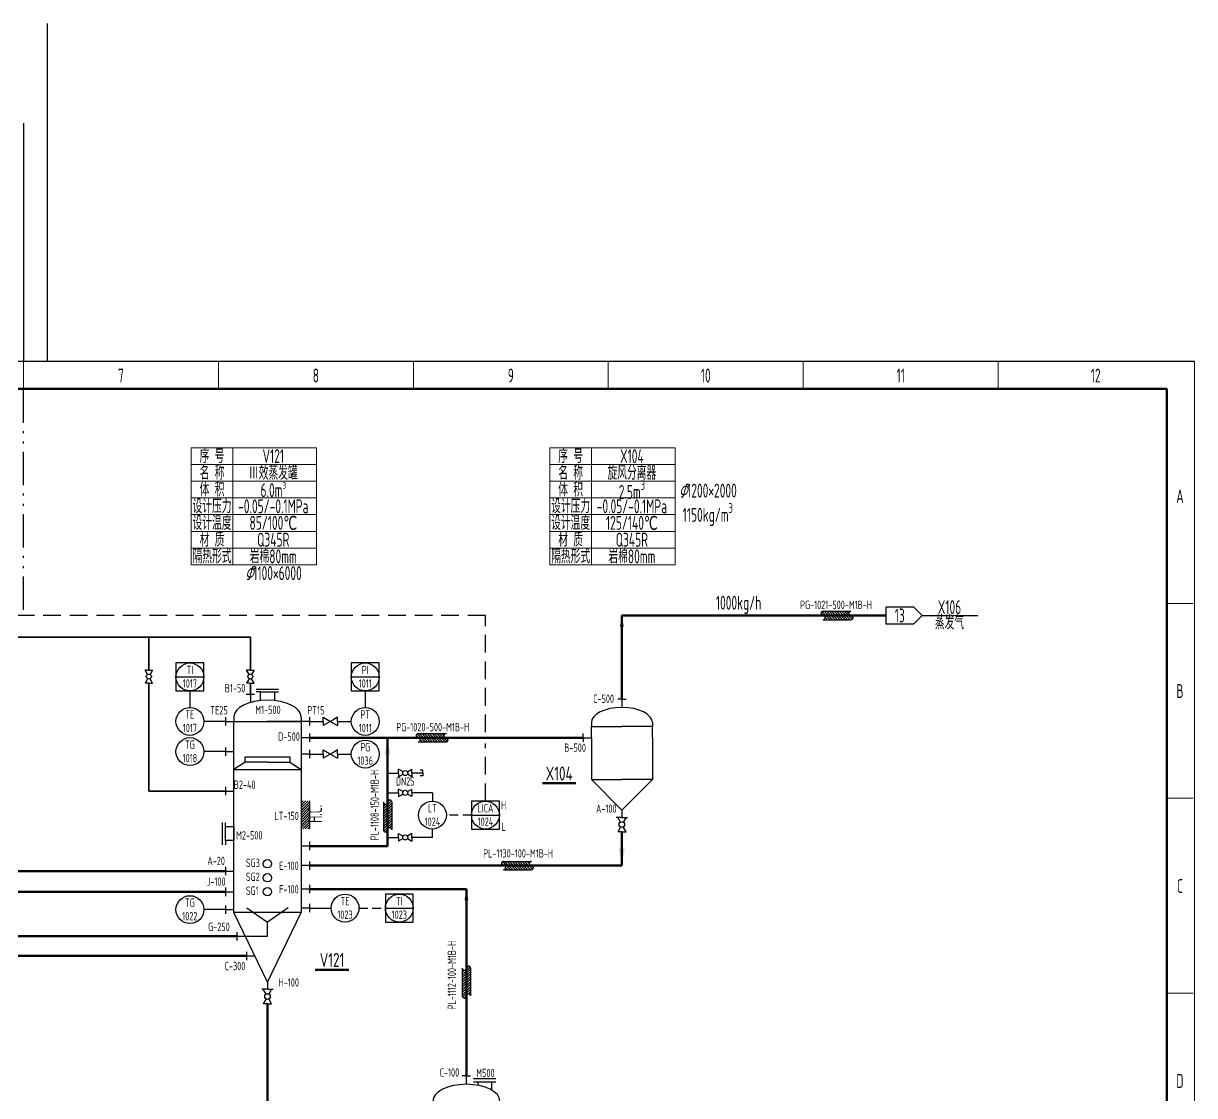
# Model space of a CAD drawing. Header units: millimetres. Extents: x 2658 to 4453, y -1069 to 608.
# Drawn here: x 3078.2 to 3498.7, y -617.2 to -232.2 of the extents above; entities that cross this region are included whole.
import ezdxf

# ---------------------------------------------------------------- set-up
doc = ezdxf.new("R2010")
doc.units = ezdxf.units.MM
doc.header["$MEASUREMENT"] = 0
for name, pattern in [('ACAD_ISO02W100', [11, 8, -3]), ('ACAD_ISO12W100', [22.4, 12, -3, 0.7, -3, 0.7, -3]), ('HIDDEN', [9.525, 6.35, -3.175]), ('HIDDEN2', [4.7625, 3.175, -1.5875])]:
    doc.linetypes.add(name, pattern=pattern)
for name, color, linetype, lineweight in [('0-图框', 7, 'Continuous', 15), ('1-主物流管线（粗）', 7, 'Continuous', 70), ('2-辅助物流（中）', 7, 'Continuous', 35), ('细实线', 7, 'Continuous', 18), ('虚线', 6, 'ACAD_ISO02W100', 18)]:
    doc.layers.add(name, color=color, linetype=linetype, lineweight=lineweight)
doc.styles.add('国标汉字', font='gbenor.shx', dxfattribs={"width": 0.7, "height": 5, "bigfont": 'gbcbig.shx'})

msp = doc.modelspace()

# ---------------------------------------------------------------- hatches: boundary and pattern name
h = msp.add_hatch()
h.set_pattern_fill('ANSI31', color=256, scale=0.2, angle=90)
h.set_pattern_definition([(135, (-2939.55145, -2398.1745), (-0.449012806, -0.449012806), [])])
h.paths.add_polyline_path([(3365.27, -443.34, 1), (3365.27, -444.84, -1), (3365.27, -446.34), (3375.27, -446.34, 1), (3375.27, -444.84, -1), (3375.27, -443.34)])
h = msp.add_hatch()
h.set_pattern_fill('ANSI31', color=256, scale=0.2, angle=90)
h.set_pattern_definition([(135, (-3084.92004, -2442.07496), (-0.449012806, -0.449012806), [])])
h.paths.add_polyline_path([(3219.9, -487.24, 1), (3219.9, -488.74, -1), (3219.9, -490.24), (3229.9, -490.24, 1), (3229.9, -488.74, -1), (3229.9, -487.24)])
h = msp.add_hatch()
h.set_pattern_fill('ANSI31', color=256, scale=0.2)
h.set_pattern_definition([(45, (-3338.7015, -2558.3287), (-0.449012806, 0.449012806), [])])
h.paths.add_polyline_path([(3180.88, -511.44), (3177.88, -511.44), (3177.88, -521.44), (3180.88, -521.44)])
h = msp.add_hatch()
h.set_pattern_fill('ANSI31', color=256, scale=0.2)
h.set_pattern_definition([(45, (1255.5482, 5793.0136), (-0.449012806, 0.449012806), [])])
h.paths.add_polyline_path([(3210.38, -511.8, 1), (3208.88, -511.8, -1), (3207.38, -511.8), (3207.38, -521.8, 1), (3208.88, -521.8, -1), (3210.38, -521.8)])
h = msp.add_hatch()
h.set_pattern_fill('ANSI31', color=256, scale=0.2, angle=90)
h.set_pattern_definition([(135, (-3054.27745, -2487.94814), (-0.449012806, -0.449012806), [])])
h.paths.add_polyline_path([(3250.54, -533.11, 1), (3250.54, -534.61, -1), (3250.54, -536.11), (3260.54, -536.11, 1), (3260.54, -534.61, -1), (3260.54, -533.11)])
h = msp.add_hatch()
h.set_pattern_fill('ANSI31', color=256, scale=0.2)
h.set_pattern_definition([(45, (1283.871, 5733.3662), (-0.449012806, 0.449012806), [])])
h.paths.add_polyline_path([(3238.7, -571.45, 1), (3237.2, -571.45, -1), (3235.7, -571.45), (3235.7, -581.45, 1), (3237.2, -581.45, -1), (3238.7, -581.45)])

# ---------------------------------------------------------------- linework, layer by layer
for p, q in [((3086.65, -232.24), (3086.65, -353.47)), ((3078.15, -268.01), (3078.15, -353.47)), ((2657.65, -353.47), (3498.65, -353.47)), ((2658.15, -353.47), (3458.15, -353.47)), ((3365.27, -443.34), (3375.27, -443.34)), ((3387.8, -444.84), (3386.29, -444.84)), ((3387.8, -441.84), (3387.8, -447.84)), ((3397.8, -441.84), (3387.8, -441.84)), ((3400.8, -444.84), (3397.8, -441.84)), ((3397.8, -447.84), (3400.8, -444.84)), ((3400.8, -444.84), (3420.79, -444.84)), ((3365.27, -446.34), (3375.27, -446.34)), ((3387.8, -447.84), (3397.8, -447.84)), ((3132.92, -461.88), (3132.92, -471.88)), ((3142.92, -461.88), (3132.92, -461.88)), ((3142.92, -471.88), (3142.92, -461.88)), ((3205.88, -461.88), (3195.88, -461.88)), ((3195.88, -461.88), (3195.88, -471.88)), ((3205.88, -471.88), (3205.88, -461.88)), ((3123.18, -464.41), (3121.83, -464.41)), ((3122.73, -465.97), (3121.83, -464.41)), ((3123.18, -464.41), (3124.53, -464.41)), ((3124.53, -464.41), (3123.63, -465.97)), ((3159.63, -464.41), (3158.28, -464.41)), ((3159.18, -465.97), (3158.28, -464.41)), ((3159.63, -464.41), (3160.98, -464.41)), ((3160.98, -464.41), (3160.08, -465.97)), ((3122.73, -467.53), (3121.83, -469.08)), ((3123.18, -469.08), (3121.83, -469.08)), ((3123.18, -469.08), (3124.53, -469.08)), ((3124.53, -469.08), (3123.63, -467.53)), ((3132.92, -466.88), (3142.92, -466.88)), ((3159.18, -467.53), (3158.28, -469.08)), ((3159.63, -469.08), (3158.28, -469.08)), ((3159.63, -469.08), (3160.98, -469.08)), ((3160.98, -469.08), (3160.08, -467.53)), ((3195.88, -466.88), (3205.88, -466.88)), ((3132.92, -471.88), (3142.92, -471.88)), ((3158.13, -473.08), (3161.13, -473.08)), ((3159.63, -473.08), (3159.63, -476.08)), ((3161.77, -471.25), (3169.79, -471.25)), ((3163.27, -472.25), (3161.77, -472.25)), ((3168.29, -472.25), (3169.79, -472.25)), ((3195.88, -471.88), (3205.88, -471.88)), ((3293.02, -474.84), (3291.52, -474.84)), ((3293.02, -474.84), (3293.02, -477.84)), ((3293.02, -474.84), (3294.52, -474.84)), ((3150.67, -482.88), (3142.92, -482.88)), ((3150.67, -481.38), (3150.67, -484.38)), ((3150.67, -482.88), (3153.67, -482.88)), ((3153.67, -481.29), (3153.67, -482.88)), ((3153.67, -482.88), (3165.78, -482.88)), ((3177.88, -482.88), (3165.78, -482.88)), ((3177.88, -481.29), (3177.88, -482.88)), ((3180.88, -482.88), (3177.88, -482.88)), ((3180.88, -481.38), (3180.88, -484.38)), ((3180.88, -482.88), (3185.79, -482.88)), ((3185.79, -482.88), (3185.79, -481.38)), ((3185.79, -481.38), (3189.25, -483.38)), ((3189.25, -482.38), (3185.79, -484.38)), ((3185.79, -482.88), (3185.79, -484.38)), ((3190.98, -481.38), (3189.25, -482.38)), ((3189.25, -483.38), (3190.98, -484.38)), ((3190.98, -482.88), (3190.98, -481.38)), ((3190.98, -482.88), (3190.98, -484.38)), ((3190.98, -482.88), (3195.88, -482.88)), ((3282.07, -483.3), (3282.07, -484.74)), ((3303.97, -483.3), (3303.97, -484.74)), ((3180.88, -487.24), (3180.88, -490.24)), ((3219.9, -487.24), (3229.9, -487.24)), ((3279.07, -488.74), (3279.07, -487.24)), ((3282.07, -488.74), (3282.07, -484.74)), ((3282.07, -484.74), (3293.02, -484.74)), ((3303.97, -484.74), (3293.02, -484.74)), ((3303.97, -488.74), (3303.97, -484.74)), ((3180.88, -488.74), (3177.88, -488.74)), ((3219.9, -490.24), (3229.9, -490.24)), ((3279.07, -488.74), (3282.07, -488.74)), ((3279.07, -488.74), (3279.07, -490.24)), ((3282.07, -488.74), (3282.07, -503.74)), ((3303.97, -488.74), (3303.97, -503.74)), ((3150.67, -493.7), (3142.92, -493.7)), ((3150.67, -492.2), (3150.67, -495.2)), ((3150.67, -493.7), (3153.67, -493.7)), ((3157.78, -497.53), (3157.78, -495.53)), ((3157.78, -495.53), (3173.78, -495.53)), ((3173.78, -495.53), (3173.78, -497.53)), ((3180.88, -494.61), (3177.88, -494.61)), ((3180.88, -493.11), (3180.88, -496.11)), ((3180.88, -494.61), (3185.79, -494.61)), ((3185.79, -494.61), (3185.79, -493.11)), ((3185.79, -493.11), (3189.25, -495.11)), ((3189.25, -494.11), (3185.79, -496.11)), ((3185.79, -494.61), (3185.79, -496.11)), ((3190.98, -493.11), (3189.25, -494.11)), ((3189.25, -495.11), (3190.98, -496.11)), ((3190.98, -494.61), (3190.98, -493.11)), ((3190.98, -494.61), (3190.98, -496.11)), ((3190.98, -494.61), (3195.88, -494.61)), ((3157.78, -497.53), (3153.67, -500.17)), ((3153.67, -500.17), (3177.88, -500.17)), ((3165.78, -497.53), (3157.78, -497.53)), ((3165.78, -497.53), (3173.78, -497.53)), ((3173.78, -497.53), (3177.88, -500.17)), ((3212.88, -501.4), (3212.88, -500.05)), ((3214.44, -500.95), (3212.88, -500.05)), ((3216, -500.95), (3217.56, -500.05)), ((3217.56, -501.4), (3217.56, -500.05)), ((3208.88, -501.4), (3212.88, -501.4)), ((3212.88, -501.4), (3212.88, -502.75)), ((3212.88, -502.75), (3214.44, -501.85)), ((3217.56, -502.75), (3216, -501.85)), ((3217.56, -501.4), (3217.56, -502.75)), ((3221.56, -501.4), (3217.56, -501.4)), ((3221.56, -500.4), (3220.56, -500.4)), ((3221.56, -502.4), (3220.56, -502.4)), ((3221.56, -501.4), (3221.56, -500.4)), ((3221.56, -501.4), (3221.56, -502.4)), ((3282.07, -503.74), (3293.02, -503.74)), ((3293.02, -514.74), (3282.07, -503.74)), ((3303.97, -503.74), (3293.02, -503.74)), ((3293.02, -514.74), (3303.97, -503.74)), ((3303.97, -503.74), (3293.02, -503.74)), ((3293.02, -514.74), (3303.97, -503.74)), ((3150.67, -506.38), (3150.67, -509.38)), ((3150.67, -507.88), (3153.67, -507.88)), ((3208.88, -508.51), (3212.88, -508.51)), ((3212.88, -508.51), (3212.88, -507.16)), ((3214.44, -508.06), (3212.88, -507.16)), ((3212.88, -508.51), (3212.88, -509.86)), ((3216, -508.06), (3217.56, -507.16)), ((3217.56, -508.51), (3217.56, -507.16)), ((3217.56, -508.51), (3217.56, -509.86)), ((3225.01, -508.51), (3217.56, -508.51)), ((3225.01, -508.51), (3225.01, -511.51)), ((3180.88, -511.44), (3180.88, -521.44)), ((3207.38, -511.8), (3207.38, -521.8)), ((3210.38, -511.8), (3210.38, -521.8)), ((3212.88, -509.86), (3214.44, -508.96)), ((3217.56, -509.86), (3216, -508.96)), ((3239.04, -511.51), (3239.04, -521.51)), ((3249.04, -511.51), (3239.04, -511.51)), ((3249.04, -521.51), (3249.04, -511.51)), ((3239.04, -516.51), (3249.04, -516.51)), ((3293.02, -514.74), (3293.02, -517.31)), ((3149.67, -527.18), (3149.67, -519.16)), ((3150.67, -520.66), (3150.67, -519.16)), ((3293.02, -517.31), (3291.02, -517.31)), ((3292.52, -519.05), (3291.52, -517.31)), ((3292.52, -520.78), (3291.52, -522.51)), ((3293.02, -517.31), (3294.52, -517.31)), ((3293.02, -517.31), (3295.02, -517.31)), ((3294.52, -517.31), (3293.52, -519.05)), ((3294.52, -522.51), (3293.52, -520.78)), ((3208.88, -524.51), (3212.88, -524.51)), ((3212.88, -524.51), (3212.88, -523.16)), ((3212.88, -523.16), (3214.44, -524.06)), ((3212.88, -524.51), (3212.88, -525.86)), ((3214.44, -524.96), (3212.88, -525.86)), ((3217.56, -523.16), (3216, -524.06)), ((3216, -524.96), (3217.56, -525.86)), ((3217.56, -524.51), (3217.56, -523.16)), ((3217.56, -524.51), (3217.56, -525.86)), ((3225.01, -524.51), (3217.56, -524.51)), ((3225.01, -524.51), (3225.01, -521.51)), ((3239.04, -521.51), (3249.04, -521.51)), ((3293.02, -522.51), (3291.52, -522.51)), ((3293.02, -522.51), (3294.52, -522.51)), ((3150.67, -525.68), (3150.67, -527.18)), ((3180.88, -527.61), (3177.88, -527.61)), ((3180.88, -526.11), (3180.88, -529.11)), ((3180.88, -533.11), (3180.88, -536.11)), ((3250.54, -533.11), (3260.54, -533.11)), ((3150.67, -535.11), (3150.67, -538.11)), ((3150.67, -536.61), (3153.67, -536.61)), ((3180.88, -534.61), (3177.88, -534.61)), ((3250.54, -536.11), (3260.54, -536.11)), ((3180.88, -541.56), (3180.88, -544.56)), ((3150.67, -542.56), (3150.67, -545.56)), ((3150.67, -544.06), (3153.67, -544.06)), ((3180.88, -543.06), (3177.88, -543.06)), ((3208.1, -544.91), (3208.1, -554.91)), ((3218.1, -544.91), (3208.1, -544.91)), ((3218.1, -554.91), (3218.1, -544.91)), ((3150.67, -550.44), (3142.92, -550.44)), ((3150.67, -548.94), (3150.67, -551.94)), ((3150.67, -550.44), (3153.67, -550.44)), ((3158.33, -549.86), (3165.78, -554.99)), ((3173.22, -549.86), (3165.78, -554.99)), ((3180.88, -549.91), (3177.88, -549.91)), ((3180.88, -548.41), (3180.88, -551.41)), ((3180.88, -549.91), (3188.63, -549.91)), ((3208.1, -549.91), (3218.1, -549.91)), ((3165.78, -576.49), (3153.67, -551.49)), ((3165.78, -576.49), (3177.88, -551.49)), ((3165.78, -559.99), (3165.78, -554.99)), ((3208.1, -554.91), (3218.1, -554.91)), ((3154.79, -558.49), (3154.79, -561.49)), ((3154.79, -559.99), (3157.79, -559.99)), ((3157.79, -559.99), (3165.78, -559.99)), ((3158.21, -565.56), (3158.21, -568.56)), ((3158.21, -567.06), (3161.21, -567.06)), ((3235.7, -571.45), (3235.7, -581.45)), ((3238.7, -571.45), (3238.7, -581.45)), ((3165.78, -579.06), (3163.78, -579.06)), ((3165.28, -580.8), (3164.28, -579.06)), ((3165.78, -576.49), (3165.78, -579.06)), ((3165.78, -579.06), (3167.78, -579.06)), ((3167.28, -579.06), (3166.28, -580.8)), ((3165.28, -582.53), (3164.28, -584.26)), ((3165.78, -584.26), (3164.28, -584.26)), ((3165.78, -584.26), (3167.28, -584.26)), ((3167.28, -584.26), (3166.28, -582.53)), ((3237.21, -610.18), (3235.71, -610.18)), ((3237.21, -613.18), (3237.21, -610.18)), ((3237.21, -610.18), (3238.71, -610.18)), ((3247.8, -611.25), (3239.8, -611.25)), ((3239.8, -612.25), (3241.3, -612.25)), ((3241.3, -612.25), (3241.3, -613.54)), ((3241.3, -612.25), (3246.3, -612.25)), ((3246.3, -615.25), (3246.3, -612.25)), ((3246.3, -612.25), (3247.8, -612.25))]:
    msp.add_line(p, q)
at = {"linetype": 'ACAD_ISO12W100'}
msp.add_line((3078.15, -442.84), (3078.15, -363.47), dxfattribs=at)
at = {"linetype": 'HIDDEN'}
for p, q in [((3244.04, -444.84), (2923.03, -444.84)), ((3244.04, -486.74), (3244.04, -444.84)), ((3137.92, -471.88), (3137.92, -477.88)), ((3200.88, -471.88), (3200.88, -477.88)), ((3244.04, -511.51), (3244.04, -490.74))]:
    msp.add_line(p, q, dxfattribs=at)
at = {"lineweight": 70}
for p, q in [((3264.52, -505.07), (3276.52, -505.07)), ((3182.96, -572.03), (3194.96, -572.03))]:
    msp.add_line(p, q, dxfattribs=at)
at = {"linetype": 'HIDDEN2'}
for p, q in [((3239.04, -516.51), (3230.01, -516.51)), ((3198.63, -549.91), (3208.1, -549.91))]:
    msp.add_line(p, q, dxfattribs=at)
msp.add_lwpolyline([(3163.27, -475.38), (3163.27, -472.25), (3168.29, -472.25), (3168.29, -475.38)])
for points in [[(3153.67, -482.88), (3177.88, -482.88), (3177.88, -551.49), (3153.67, -551.49)], [(3150.67, -525.68), (3150.67, -520.66), (3153.67, -520.66), (3153.67, -525.68)]]:
    msp.add_lwpolyline(points, close=True)
for centre, radius in [((3137.92, -466.88), 5), ((3200.88, -466.88), 5), ((3123.18, -466.75), 0.9), ((3159.63, -466.75), 0.9), ((3137.92, -482.88), 5), ((3200.88, -482.88), 5), ((3137.92, -493.7), 5), ((3200.88, -494.61), 5), ((3215.22, -501.4), 0.9), ((3215.22, -508.51), 0.9), ((3225.01, -516.51), 5), ((3244.04, -516.51), 5), ((3293.02, -519.91), 1), ((3215.22, -524.51), 0.9), ((3165.78, -533.99), 1.5), ((3165.78, -538.99), 1.5), ((3137.92, -550.44), 5), ((3165.78, -543.99), 1.5), ((3193.63, -549.91), 5), ((3213.1, -549.91), 5), ((3165.78, -581.66), 1)]:
    msp.add_circle(centre, radius)
for centre, start, end in [((3365.27, -444.09), 90, 270), ((3365.27, -445.59), 270, 90), ((3375.27, -444.09), 90, 270), ((3375.27, -445.59), 270, 90), ((3219.9, -487.99), 90, 270), ((3229.9, -487.99), 90, 270), ((3219.9, -489.49), 270, 90), ((3229.9, -489.49), 270, 90), ((3208.13, -511.8), 180, 0), ((3209.63, -511.8), 0, 180), ((3209.63, -521.8), 0, 180), ((3208.13, -521.8), 180, 0), ((3250.54, -533.86), 90, 270), ((3260.54, -533.86), 90, 270), ((3250.54, -535.36), 270, 90), ((3260.54, -535.36), 270, 90), ((3236.45, -571.45), 180, 0), ((3237.95, -571.45), 0, 180), ((3236.45, -581.45), 180, 0), ((3237.95, -581.45), 0, 180)]:
    msp.add_arc(centre, 0.75, start, end)
for centre, major_axis in [((3165.78, -481.29), (-12.11, 0)), ((3293.02, -483.3), (-10.95, 0)), ((3237.21, -619.19), (-12.05, 0))]:
    msp.add_ellipse(centre, major_axis=major_axis, ratio=0.498823, start_param=3.141593, end_param=6.283185)
for points in [[(3292.35, -448.84), (3293.02, -444.84), (3293.69, -448.84)], [(3207.88, -494.74), (3208.88, -488.74), (3209.88, -494.74)], [(3292.02, -528.61), (3293.02, -534.61), (3294.02, -528.61)], [(3236.54, -547.06), (3237.21, -543.06), (3237.87, -547.06)]]:
    msp.add_solid(points)
at = {"layer": '0-图框', "color": 7, "lineweight": 18}
for p, q in [((2657.65, -353.47), (3498.65, -353.47)), ((3078.15, -363.47), (3078.15, -353.47)), ((3148.15, -353.47), (3148.15, -363.47)), ((3218.15, -353.47), (3218.15, -363.47)), ((3288.15, -353.47), (3288.15, -363.47)), ((3358.15, -353.47), (3358.15, -363.47)), ((3428.15, -353.47), (3428.15, -363.47)), ((3498.65, -353.47), (3498.65, -947.47)), ((3488.64, -440.47), (3498.15, -440.47)), ((3488.64, -510.47), (3498.15, -510.47)), ((3488.64, -580.47), (3498.15, -580.47))]:
    msp.add_line(p, q, dxfattribs=at)
msp.add_lwpolyline([(2657.65, -353.47), (3498.65, -353.47), (3498.65, -947.47), (2657.65, -947.47)], close=True, dxfattribs=at)
at = {"layer": '0-图框'}
msp.add_lwpolyline([(2657.65, -353.47), (3498.65, -353.47), (3498.65, -947.47), (2657.65, -947.47)], close=True, dxfattribs=at)
at = {"layer": '0-图框', "color": 7, "lineweight": 60}
msp.add_lwpolyline([(2682.65, -363.47), (3488.65, -363.47), (3488.65, -937.47), (2682.65, -937.47)], close=True, dxfattribs=at)
at = {"layer": '1-主物流管线（粗）'}
for p, q in [((3293.02, -474.84), (3293.02, -444.84)), ((3293.02, -444.84), (3387.8, -444.84)), ((3180.88, -488.74), (3279.07, -488.74)), ((3208.88, -527.61), (3208.88, -488.74)), ((3293.02, -522.51), (3293.02, -534.61)), ((3180.88, -527.61), (3208.88, -527.61)), ((2999.66, -536.61), (3150.67, -536.61)), ((3180.88, -534.61), (3293.02, -534.61)), ((2945.63, -544.06), (3150.67, -544.06)), ((3180.88, -543.06), (3237.21, -543.06)), ((3237.21, -543.06), (3237.21, -610.18)), ((2978.05, -559.99), (3154.79, -559.99)), ((3158.21, -567.06), (3055.64, -567.06)), ((3165.78, -584.26), (3165.78, -839.26))]:
    msp.add_line(p, q, dxfattribs=at)
at = {"layer": '2-辅助物流（中）'}
for p, q in [((2765, -452.59), (3159.63, -452.59)), ((3123.18, -452.59), (3123.18, -464.41)), ((3159.63, -452.59), (3159.63, -464.41)), ((3123.18, -469.08), (3123.18, -507.88)), ((3159.63, -469.08), (3159.63, -473.08)), ((3123.18, -507.88), (3150.67, -507.88))]:
    msp.add_line(p, q, dxfattribs=at)
at = {"layer": '细实线'}
for p, q in [((3138.37, -384.62), (3138.37, -426.62)), ((3138.37, -384.62), (3153.37, -384.62)), ((3138.37, -384.62), (3138.37, -426.62)), ((3138.37, -384.62), (3153.37, -384.62)), ((3153.37, -384.62), (3153.37, -426.62)), ((3183.37, -384.62), (3153.37, -384.62)), ((3153.37, -384.62), (3153.37, -426.62)), ((3183.37, -384.62), (3153.37, -384.62)), ((3183.37, -426.62), (3183.37, -384.62)), ((3183.37, -426.62), (3183.37, -384.62)), ((3267.12, -384.62), (3267.12, -426.62)), ((3267.12, -384.62), (3282.12, -384.62)), ((3267.12, -384.62), (3267.12, -426.62)), ((3267.12, -384.62), (3282.12, -384.62)), ((3312.12, -384.62), (3282.12, -384.62)), ((3282.12, -384.62), (3282.12, -426.62)), ((3312.12, -384.62), (3282.12, -384.62)), ((3312.12, -426.62), (3312.12, -384.62)), ((3312.12, -426.62), (3312.12, -384.62)), ((3138.37, -390.62), (3153.37, -390.62)), ((3138.37, -390.62), (3153.37, -390.62)), ((3183.37, -390.62), (3153.37, -390.62)), ((3183.37, -390.62), (3153.37, -390.62)), ((3267.12, -390.62), (3282.12, -390.62)), ((3267.12, -390.62), (3282.12, -390.62)), ((3312.12, -390.62), (3282.12, -390.62)), ((3312.12, -390.62), (3282.12, -390.62)), ((3138.37, -396.62), (3153.37, -396.62)), ((3138.37, -396.62), (3153.37, -396.62)), ((3183.37, -396.62), (3153.37, -396.62)), ((3183.37, -396.62), (3153.37, -396.62)), ((3267.12, -396.62), (3282.12, -396.62)), ((3267.12, -396.62), (3282.12, -396.62)), ((3312.12, -396.62), (3282.12, -396.62)), ((3312.12, -396.62), (3282.12, -396.62)), ((3138.37, -402.62), (3153.37, -402.62)), ((3138.37, -402.62), (3153.37, -402.62)), ((3183.37, -402.62), (3153.37, -402.62)), ((3183.37, -402.62), (3153.37, -402.62)), ((3267.12, -402.62), (3282.12, -402.62)), ((3267.12, -402.62), (3282.12, -402.62)), ((3312.12, -402.62), (3282.12, -402.62)), ((3312.12, -402.62), (3282.12, -402.62)), ((3138.37, -408.62), (3153.37, -408.62)), ((3138.37, -408.62), (3153.37, -408.62)), ((3183.37, -408.62), (3153.37, -408.62)), ((3183.37, -408.62), (3153.37, -408.62)), ((3267.12, -408.62), (3282.12, -408.62)), ((3267.12, -408.62), (3282.12, -408.62)), ((3312.12, -408.62), (3282.12, -408.62)), ((3312.12, -408.62), (3282.12, -408.62)), ((3138.37, -414.62), (3153.37, -414.62)), ((3138.37, -414.62), (3153.37, -414.62)), ((3183.37, -414.62), (3153.37, -414.62)), ((3183.37, -414.62), (3153.37, -414.62)), ((3267.12, -414.62), (3282.12, -414.62)), ((3267.12, -414.62), (3282.12, -414.62)), ((3312.12, -414.62), (3282.12, -414.62)), ((3312.12, -414.62), (3282.12, -414.62)), ((3138.37, -420.62), (3153.37, -420.62)), ((3138.37, -420.62), (3153.37, -420.62)), ((3183.37, -420.62), (3153.37, -420.62)), ((3183.37, -420.62), (3153.37, -420.62)), ((3267.12, -420.62), (3282.12, -420.62)), ((3267.12, -420.62), (3282.12, -420.62)), ((3312.12, -420.62), (3282.12, -420.62)), ((3312.12, -420.62), (3282.12, -420.62)), ((3153.37, -426.62), (3138.37, -426.62)), ((3153.37, -426.62), (3138.37, -426.62)), ((3153.37, -426.62), (3183.37, -426.62)), ((3153.37, -426.62), (3183.37, -426.62)), ((3282.12, -426.62), (3267.12, -426.62)), ((3282.12, -426.62), (3267.12, -426.62)), ((3282.12, -426.62), (3312.12, -426.62)), ((3282.12, -426.62), (3312.12, -426.62))]:
    msp.add_line(p, q, dxfattribs=at)

# ---------------------------------------------------------------- texts
at = {"style": '国标汉字', "width": 0.7}
msp.add_text('PL-1130-100-M1B-H', height=3, dxfattribs=at).set_placement((3243.24, -531.75, 180))
msp.add_text('PL-1112-100-M1B-H', height=3, rotation=90, dxfattribs=at).set_placement((3233.46, -586.3, 180))
at = {"style": '国标汉字'}
for s, width, insert, char_height, attachment_point in [('序 号', 15, (3145.87, -387.62), 5, 5), ('V121', 15, (3167.87, -387.62), 5, 5), ('序 号', 15, (3274.62, -387.62), 5, 5), ('X104', 15, (3296.62, -387.62), 5, 5), ('名 称', 15, (3145.87, -393.62), 5, 5), ('名 称', 15, (3274.62, -393.62), 5, 5), ('体 积', 15, (3145.87, -399.62), 5, 5), ('\\A1;6.0m{\\H0.49x;\\S3^ ;}', 29.1213, (3167.87, -399.62), 5, 5), ('体 积', 15, (3274.62, -399.62), 5, 5), ('\\A1;2.5m{\\H0.7x;\\S3^ ;}', 29.1213, (3296.62, -399.62), 5, 5), ('设计压力', 15, (3145.87, -405.62), 5, 5), ('-0.05/-0.1MPa', 29.1213, (3167.87, -405.62), 5, 5), ('设计压力', 15, (3274.62, -405.62), 5, 5), ('-0.05/-0.1MPa', 29.1213, (3296.62, -405.62), 5, 5), ('设计温度', 15, (3145.87, -411.62), 5, 5), ('85/100℃', 29.1213, (3167.87, -411.62), 5, 5), ('设计温度', 15, (3274.62, -411.62), 5, 5), ('125/140℃', 29.1213, (3296.62, -411.62), 5, 5), ('材 质', 15, (3145.87, -417.62), 5, 5), ('Q345R', 29.1213, (3167.87, -417.62), 5, 5), ('材 质', 15, (3274.62, -417.62), 5, 5), ('Q345R', 29.1213, (3296.62, -417.62), 5, 5), ('隔热形式', 15, (3145.87, -423.62), 5, 5), ('岩棉80mm', 29.1213, (3167.87, -423.62), 5, 5), ('隔热形式', 15, (3274.62, -423.62), 5, 5), ('岩棉80mm', 29.1213, (3296.62, -423.62), 5, 5), ('{\\Q15;Φ}1100×6000', 29.1213, (3167.87, -429.62), 5, 5), ('1000kg/h', 40, (3334.93, -441.01), 5, 5), ('PG-1021-500-M1B-H', 40, (3369.93, -441.01), 3, 5), ('X106', 20.2367, (3410.67, -441.84), 5, 5), ('13', 10, (3392.8, -444.84), 5, 5), ('蒸发气', 20.2367, (3410.67, -447.34), 5, 5), ('B1-50', 40, (3154.16, -470.93), 3, 5), ('C-500', 5, (3286.47, -474.71), 3, 5), ('TE25', 40, (3148.39, -478.88), 3, 5), ('TE25', 40, (3148.39, -478.88), 3, 5), ('M1-500', 40, (3165.95, -478.71), 3, 5), ('PT15', 40, (3183.16, -478.88), 3, 5), ('PG-1020-500-M1B-H', 40, (3225.13, -484.91), 3, 5), ('D-500', 40, (3173.51, -488.3), 3, 5), ('B-500', 5, (3276.24, -492.29), 3, 5), ('{\\W0.8;X104}', 16, (3270.52, -501.57), 5, 5), ('B2-40', 40, (3157.59, -505.58), 3, 5), ('DN25', 40, (3215.24, -504.4), 3, 5), ('H', 10, (3250.54, -513.01), 3, 5), ('A-100', 5, (3287.43, -514.2), 3, 5), ('LT-150', 40, (3172.65, -516.81), 3, 5), ('L', 10, (3250.54, -519.16), 3, 2), ('M2-500', 40, (3159.26, -523.77), 3, 5), ('A-20', 40, (3147.35, -532.96), 3, 5), ('SG3', 11.2995, (3158.03, -532.15), 3, 1), ('E-100', 40, (3173.48, -534.69), 3, 5), ('SG2', 11.2995, (3158.03, -537.15), 3, 1), ('J-100', 40, (3147.35, -540.4), 3, 5), ('SG1', 11.2995, (3158.03, -542.15), 3, 1), ('F-100', 40, (3173.48, -543.14), 3, 5), ('TG', 10, (3137.92, -547.94), 3, 5), ('1022', 10, (3137.92, -551.29), 3, 2), ('G-250', 40, (3148.36, -556.63), 3, 5), ('{\\W0.8;V121}', 16, (3188.96, -568.53), 5, 5), ('C-300', 40, (3154.12, -570.7), 3, 5), ('H-100', 5, (3173.43, -576.59), 3, 5), ('C-100', 5, (3231.12, -608.92), 3, 5), ('M500', 5, (3244.04, -609.11), 3, 5)]:
    msp.add_mtext_dynamic_manual_height_columns(s, width=width, gutter_width=25, heights=[0], dxfattribs=dict(at, insert=insert, char_height=char_height, attachment_point=attachment_point))
at = {"insert": (3323.86, -405.1), "char_height": 5, "attachment_point": 5, "line_spacing_factor": 0.84, "style": '国标汉字'}
msp.add_mtext_dynamic_manual_height_columns('\\A1;{\\Q15;Φ}1200×2000\\P1150kg/m{\\H0.7x;\\S3^ ;}', width=29.1213, gutter_width=25, heights=[0], dxfattribs=at)
at = {"attachment_point": 5, "rotation": 90, "style": '国标汉字'}
for s, insert, char_height in [('PL-1108-150-M1B-H', (3204.26, -512.91), 3), ('H.C.', (3182.88, -516.07), 5)]:
    msp.add_mtext_dynamic_manual_height_columns(s, width=11.0001, gutter_width=25, heights=[0], dxfattribs=dict(at, insert=insert, char_height=char_height))
at = {"layer": '0-图框', "color": 7, "lineweight": 18, "char_height": 5, "attachment_point": 5, "style": '国标汉字'}
for s, width, heights, insert in [('7', 70, [0], (3113.15, -358.66)), ('8', 70, [0], (3183.15, -358.66)), ('9', 70, [0], (3253.15, -358.66)), ('10', 70, [0], (3323.15, -358.66)), ('11', 70, [0], (3393.15, -358.66)), ('12', 70, [0], (3463.15, -358.66)), ('A', 25, [3.5], (3493.4, -401.97)), ('B', 25, [3.5], (3493.4, -471.97)), ('C', 25, [3.5], (3493.4, -541.97)), ('D', 25, [3.5], (3493.4, -611.97))]:
    msp.add_mtext_dynamic_manual_height_columns(s, width=width, gutter_width=12.5, heights=heights, dxfattribs=dict(at, insert=insert))
at = {"layer": '虚线', "style": '国标汉字'}
for s, width, insert, char_height, attachment_point in [('Ⅲ效蒸发罐', 29.1213, (3167.87, -393.62), 5, 5), ('旋风分离器', 29.1213, (3296.62, -393.62), 5, 5), ('TI', 10, (3137.92, -464.38), 3, 5), ('PI', 10, (3200.88, -464.38), 3, 5), ('1017', 10, (3137.92, -467.73), 3, 2), ('1011', 10, (3200.88, -467.73), 3, 2), ('TE', 10, (3137.92, -480.38), 3, 5), ('PT', 10, (3200.88, -480.38), 3, 5), ('1017', 10, (3137.92, -483.73), 3, 2), ('1011', 10, (3200.88, -483.73), 3, 2), ('TG', 10, (3137.92, -491.2), 3, 5), ('PG', 10, (3200.88, -492.11), 3, 5), ('1018', 10, (3137.92, -494.55), 3, 2), ('1036', 10, (3200.88, -495.46), 3, 2), ('LT', 10, (3225.01, -514.01), 3, 5), ('LICA', 10, (3244.04, -514.01), 3, 5), ('1024', 10, (3225.01, -517.36), 3, 2), ('1024', 10, (3244.04, -517.36), 3, 2), ('TE', 10, (3193.63, -547.41), 3, 5), ('TI', 10, (3213.1, -547.41), 3, 5), ('1023', 10, (3193.63, -550.76), 3, 2), ('1023', 10, (3213.1, -550.76), 3, 2)]:
    msp.add_mtext_dynamic_manual_height_columns(s, width=width, gutter_width=25, heights=[0], dxfattribs=dict(at, insert=insert, char_height=char_height, attachment_point=attachment_point))

doc.saveas('drawing.dxf')
